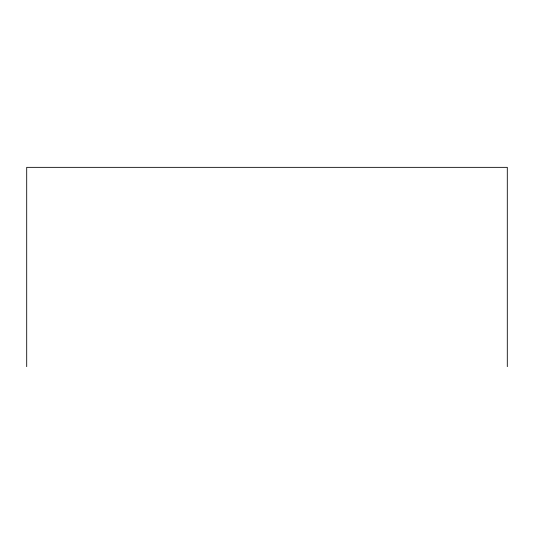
<?xml version="1.0" encoding="UTF-8"?>
<svg xmlns="http://www.w3.org/2000/svg" width="534" height="534" viewBox="0 0 534 534"><rect width="100%" height="100%" fill="white"/><g stroke="black" fill="none" stroke-linecap="round" stroke-linejoin="round"><path stroke-width="0.8" d="M507.3 366.651L507.3 167.349L26.7 167.349L26.7 366.651"/></g></svg>
